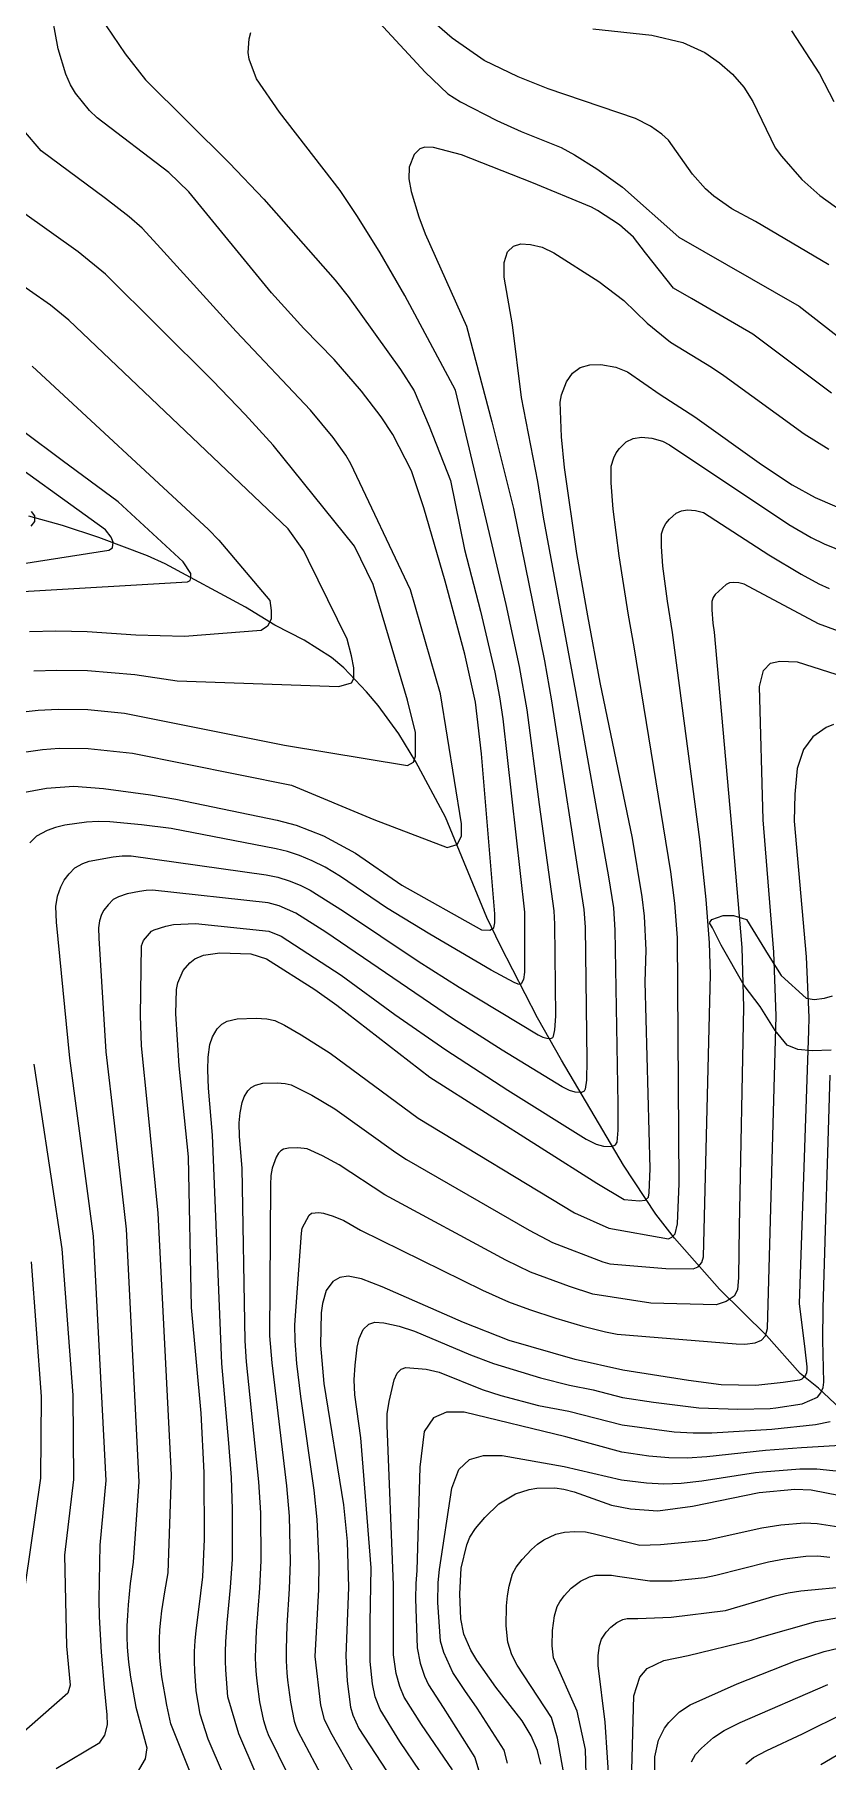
# Model space of a CAD drawing. Extents: x 197794 to 200030, y 561152 to 563931.
# Drawn here: x 198662.3 to 198847.1, y 562998.3 to 563400.7 of the extents above; entities that cross this region are included whole.
import ezdxf

# ---------------------------------------------------------------- set-up
doc = ezdxf.new("R2010")
doc.units = 0
for name, color, linetype in [('E0022112', 5, 'CONTINUOUS'), ('F0017111', 30, 'CONTINUOUS'), ('F0017114', 7, 'CONTINUOUS'), ('G0037213', 32, 'CONTINUOUS')]:
    doc.layers.add(name, color=color, linetype=linetype)

msp = doc.modelspace()

# ---------------------------------------------------------------- linework, layer by layer
at = {"layer": 'E0022112', "flags": 128}
msp.add_lwpolyline([(198867.722, 563064.004), (198844.99, 563085.3), (198840.74, 563088.76), (198832.92, 563097.6), (198821.94, 563108.4), (198811.44, 563120.24), (198807.1, 563125.84), (198799.55, 563137.3), (198785.09, 563161.69), (198779.51, 563171.58), (198770.87, 563188.32), (198767.71, 563194.94), (198758.07, 563218.3), (198751.2, 563231.26), (198747.2, 563237.74), (198742.42, 563244.32), (198739.71, 563247.51), (198734.37, 563253.14), (198731.52, 563255.54), (198725.18, 563259.53), (198718.33, 563263.05), (198711.45, 563267.24), (198692.78, 563277.36), (198688.64, 563279.19), (198677.31, 563283.52), (198668.83, 563286.3), (198661, 563288.42)], dxfattribs=at)
at = {"layer": 'F0017111'}
for points, elevation in [([(198847.39, 563346.99), (198830.34, 563357.11), (198824.81, 563360.02), (198820.63, 563363.04), (198818.68, 563364.73), (198815.67, 563368.11), (198810.04, 563376.03), (198808.54, 563377.46), (198805.9, 563379.32), (198802.39, 563381.08), (198781.99, 563388), (198775, 563390.8), (198767.07, 563394.62), (198759.67, 563399.84), (198753.18, 563405.38)], 330), ([(198679.04, 563402.66), (198683.41, 563396.2), (198688.15, 563390.09), (198707.76, 563370.66), (198715.76, 563362.29), (198732.41, 563343.4), (198735.4, 563339.62), (198747.64, 563322.66), (198750.79, 563317.63), (198754.31, 563309.44), (198759.22, 563296.75), (198762.53, 563280.7), (198766.26, 563266.33), (198769.6, 563252.08), (198770.69, 563246.36), (198771.42, 563241.23), (198776.49, 563196.18), (198776.5, 563182.21), (198776.24, 563180.53), (198775.76, 563179.47), (198775.55, 563179.38), (198775.06, 563179.4), (198774.06, 563179.81), (198768.73, 563182.7), (198754.46, 563191.05), (198744.36, 563197.23), (198733.6, 563204.5), (198730.01, 563206.65), (198727.03, 563208.14), (198724.08, 563209.37), (198721.25, 563210.31), (198718.66, 563210.97), (198694.17, 563215.66), (198687.21, 563216.57), (198679.88, 563217.28), (198677.15, 563217.36), (198674.45, 563217.2), (198669.41, 563216.49), (198667.18, 563215.96), (198665.23, 563215.22), (198662.79, 563213.9), (198661.26, 563212.35)], 330), ([(198667.388, 562996.678), (198677.532, 563002.76), (198678.707, 563004.463), (198679.321, 563006.863), (198679.278, 563009.176), (198678.63, 563015.57), (198677.942, 563023.791), (198677.67, 563027.904), (198677.486, 563032.02), (198677.408, 563036.19), (198677.42, 563040.363), (198677.592, 563048.714), (198679.03, 563063.782), (198676.07, 563120.714), (198672.359, 563148.741), (198670.53, 563162.21), (198667.45, 563193.9), (198667.3, 563197.55), (198667.68, 563199.93), (198668.43, 563202.14), (198669.2, 563203.65), (198670.37, 563205.14), (198671.71, 563206.52), (198673.54, 563207.52), (198675.01, 563208.07), (198680.61, 563209.11), (198682.74, 563209.32), (198684.82, 563209.29), (198716.27, 563204.88), (198719, 563204.33), (198721.69, 563203.51), (198724.25, 563202.47), (198726.59, 563201.31), (198734.31, 563196.41), (198751.75, 563184.82), (198761.26, 563178.73), (198779.68, 563167.65), (198780.81, 563167.07), (198781.67, 563166.83), (198782.65, 563166.8), (198783.08, 563166.97), (198783.26, 563167.31), (198783.59, 563168.82), (198783.78, 563171.97), (198783.6, 563193.4), (198783.42, 563196.51), (198779.96, 563221.31), (198777.1, 563243.35), (198775.37, 563253.43), (198772.19, 563267.87), (198768.37, 563284.42), (198760.43, 563317.81), (198748.65, 563339.84), (198742.87, 563349.78), (198737.61, 563358.26), (198733.52, 563364.36), (198719.41, 563382.55), (198714.08, 563390.35), (198712.37, 563394.89), (198712.14, 563396.46), (198712.35, 563399.62), (198712.73, 563401.11)], 335), ([(198742.6, 563403.49), (198753.37, 563391.93), (198758.61, 563386.84), (198761.6, 563385.02), (198770.08, 563380.6), (198775.7, 563378.05), (198785.01, 563374.34), (198788.16, 563372.61), (198793.34, 563369.38), (198799.34, 563365.07), (198812.48, 563353.44), (198840.48, 563337.4), (198854.36, 563326.61)], 335), ([(198838.75, 563401.56), (198845.23, 563391.49), (198848.56, 563385.09)], 320), ([(198656.45, 563232.98), (198664.15, 563234.12), (198668.05, 563234.38), (198674.84, 563234.34), (198685.17, 563233.23), (198722.17, 563225.81), (198741.4, 563217.79), (198758.46, 563211.27), (198760.8, 563211.93), (198761.81, 563213.94), (198761.81, 563216.78), (198756.95, 563247.05), (198749.93, 563271.29), (198735.99, 563300.67), (198734.85, 563302.69), (198731.93, 563306.76), (198726.64, 563313.16), (198709.3, 563331.46), (198690.9, 563351.75), (198687.43, 563355.56), (198684.36, 563358.17), (198678.88, 563362.45), (198663.89, 563373.54), (198659.71, 563378.38)], 320), ([(198848.01, 563317.11), (198829.69, 563330.89), (198815.41, 563339.16), (198811.26, 563341.56), (198804.71, 563349.79), (198801.9, 563353.49), (198798.62, 563356.29), (198793.5, 563359.67), (198792.08, 563360.48), (198778.2, 563366.21), (198761.78, 563372.62), (198755.32, 563374.33), (198753.28, 563374.4), (198752.13, 563374.03), (198750.77, 563372.72), (198749.63, 563369.75), (198749.54, 563367.02), (198750.11, 563364.12), (198751.88, 563358.22), (198753.37, 563354.23), (198762.97, 563332.73), (198768.92, 563310.42), (198773.91, 563290.25), (198781.14, 563254.77), (198782.77, 563245.47), (198790.36, 563196.85), (198790.62, 563192.7), (198791.05, 563161.73), (198790.95, 563157.1), (198790.66, 563154.98), (198790.39, 563154.48), (198789.75, 563154.21), (198788.28, 563154.26), (198787, 563154.62), (198785.29, 563155.49), (198771.3, 563164.06), (198759.7, 563171.42), (198730.21, 563191.52), (198723.18, 563195.98), (198719.3, 563197.64), (198716.75, 563198.36), (198689.77, 563201.29), (198688.33, 563201.27), (198686.76, 563201.02), (198683.94, 563200.44), (198681.85, 563199.81), (198680.64, 563199.14), (198679.49, 563197.92), (198678.46, 563196.63), (198677.95, 563195.63), (198677.45, 563194.15), (198677.19, 563192.56), (198677.29, 563190.13), (198678.9, 563163.63), (198680.844, 563147.077), (198683.651, 563122.367), (198686.646, 563063.493), (198685.277, 563044.792), (198684.642, 563039.826), (198684.361, 563037.344), (198684.124, 563034.865), (198683.944, 563032.387), (198683.837, 563029.912), (198683.817, 563027.44), (198683.899, 563024.972), (198684.024, 563023.216), (198684.202, 563021.463), (198684.681, 563017.96), (198685.279, 563014.462), (198685.935, 563010.966), (198688.495, 563001.542), (198688.118, 562998.993), (198686.267, 562995.756)], 340), ([(198658.99, 563242.81), (198663.15, 563243.26), (198667.8, 563243.47), (198674.75, 563243.41), (198683.32, 563242.6), (198720.54, 563235.07), (198749.26, 563230.34), (198750.6, 563231.18), (198751.1, 563232.52), (198751.1, 563234.52), (198751.1, 563238.03), (198749.26, 563245.56), (198741.2, 563272.55), (198736.86, 563281.5), (198717.95, 563305.03), (198711.39, 563312.17), (198703.89, 563319.97), (198678.89, 563344.85), (198672.48, 563350.02), (198652.67, 563364.1)], 315), ([(198662.14, 563252.4), (198667.55, 563252.56), (198674.65, 563252.47), (198685.68, 563251.56), (198695.56, 563250.11), (198733.2, 563248.76), (198736.21, 563249.59), (198736.72, 563250.6), (198736.72, 563253.1), (198736.21, 563255.95), (198735.21, 563259.79), (198726.17, 563278.1), (198725.05, 563280.4), (198721.46, 563285.53), (198670.34, 563334.14), (198666.07, 563337.59), (198641.46, 563354.67)], 310), ([(198698.872, 562995.106), (198694.116, 563007.114), (198693.172, 563011.491), (198692.734, 563013.681), (198692.337, 563015.871), (198691.995, 563018.062), (198691.721, 563020.255), (198691.53, 563022.449), (198691.435, 563024.645), (198691.445, 563026.841), (198691.551, 563029.039), (198691.739, 563031.238), (198691.995, 563033.439), (198692.659, 563037.844), (198693.432, 563042.251), (198694.26, 563065.145), (198691.138, 563126.087), (198688.72, 563150.477), (198687.27, 563165.06), (198687.04, 563172.15), (198687.21, 563188.37), (198687.72, 563189.61), (198689.56, 563191.77), (198690.17, 563192.1), (198692.92, 563192.93), (198694.72, 563193.29), (198699.83, 563193.55), (198716.91, 563191.78), (198719.76, 563190.64), (198733.75, 563181.55), (198746.31, 563172.37), (198758.14, 563164.1), (198772.59, 563154.74), (198790.91, 563143.33), (198793.18, 563142.17), (198794.89, 563141.69), (198796.85, 563141.62), (198797.71, 563141.98), (198798.07, 563142.65), (198798.3, 563145.38), (198798.33, 563151.48), (198797.64, 563191.99), (198797.29, 563197.18), (198796.16, 563204.46), (198788.45, 563247.59), (198780.94, 563288.19), (198779.57, 563296.53), (198775.84, 563316.09), (198773.73, 563333.05), (198771.74, 563344.12), (198771.73, 563347.55), (198772.53, 563350.06), (198773.93, 563351.32), (198775.68, 563351.88), (198777.93, 563351.78), (198780.63, 563351.1), (198783.37, 563349.82), (198793.82, 563343.09), (198799.64, 563338.73), (198805.11, 563333.41), (198810.49, 563328.97), (198820.11, 563323.14), (198822.95, 563321.24), (198841.67, 563307.62), (198847.43, 563304.04)], 345), ([(198661.8, 563323.43), (198702.89, 563285.36), (198705.28, 563282.86), (198717.15, 563268.82), (198717.48, 563266.48), (198717.48, 563264.47), (198716.64, 563262.8), (198715.14, 563261.8), (198697.27, 563260.4), (198685.93, 563260.71), (198674.56, 563261.54), (198667.29, 563261.65), (198661.14, 563261.54)], 305), ([(198656.77, 563276.93), (198679.62, 563280.52), (198680.46, 563281.05), (198680.68, 563282.42), (198680.15, 563283.59), (198678.88, 563285.28), (198651.2, 563305.16)], 295), ([(198717.79, 562986.544), (198709.925, 563004.819), (198707.393, 563013.4), (198707.029, 563017.57), (198706.899, 563019.656), (198706.831, 563021.742), (198706.842, 563023.974), (198706.925, 563026.207), (198707.208, 563030.675), (198708.01, 563038.84), (198708.44, 563045.44), (198708.47, 563057.09), (198708.2, 563064.49), (198707.61, 563072.51), (198705.97, 563091.02), (198703.77, 563144.25), (198702.87, 563155.22), (198702.7, 563159.44), (198702.8, 563162.41), (198703.15, 563165.4), (198703.77, 563167.17), (198704.87, 563169.02), (198705.94, 563170.1), (198707.24, 563170.82), (198709.57, 563171.39), (198713.96, 563171.53), (198716.49, 563171.35), (198718.3, 563170.96), (198720.58, 563169.89), (198724.48, 563167.64), (198731.25, 563163.34), (198751.73, 563148.21), (198788.18, 563126.12), (198796.19, 563122.61), (198810.04, 563120.12), (198810.81, 563120.5), (198811.58, 563121.27), (198812.15, 563123.57), (198812.57, 563132.96), (198812.15, 563190.19), (198811.53, 563198.33), (198810.6, 563205.63), (198802.04, 563258.02), (198800.71, 563265.4), (198798.56, 563279.23), (198797.13, 563290.09), (198796.72, 563296.2), (198796.71, 563300.12), (198797.3, 563302.02), (198797.87, 563303.18), (198798.64, 563304.25), (198800.23, 563305.78), (198801.83, 563306.55), (198803.74, 563306.84), (198806.18, 563306.64), (198808.68, 563305.96), (198810.26, 563305.11), (198838.14, 563286.52), (198843.32, 563283.5), (198846.37, 563282.03), (198851.28, 563280)], 355), ([(198661.51, 563286.13), (198662.36, 563287.19), (198662.36, 563288.56), (198661.62, 563289.52)], 290), ([(198726.119, 562985.772), (198716.838, 563004.536), (198716.349, 563005.762), (198715.756, 563007.805), (198714.847, 563012.221), (198714.262, 563016.414), (198714.036, 563018.514), (198713.889, 563020.617), (198713.839, 563022.656), (198713.863, 563024.698), (198714.036, 563028.788), (198714.85, 563038.69), (198715.16, 563045.14), (198715.04, 563056.29), (198714.62, 563063.52), (198711.74, 563091.41), (198711.37, 563096.34), (198710.71, 563136.58), (198710.1, 563143.96), (198710.03, 563147.15), (198710.26, 563149.47), (198710.72, 563151.83), (198711.18, 563153.16), (198712.01, 563154.55), (198712.82, 563155.36), (198713.79, 563155.9), (198715.54, 563156.33), (198718.83, 563156.43), (198720.72, 563156.29), (198722.09, 563156), (198726.97, 563153.54), (198732.29, 563150.36), (198746.53, 563140.18), (198749.03, 563138.62), (198777.58, 563122.12), (198783.04, 563119.22), (198794.74, 563114.73), (198796.42, 563114.3), (198809.47, 563113.21), (198815.8, 563113.11), (198816.95, 563113.59), (198817.81, 563114.55), (198818.2, 563115.89), (198819.82, 563181.68), (198819.64, 563189.09), (198818.83, 563199.14), (198817.35, 563213.1), (198810.97, 563261.37), (198809.84, 563268.68), (198808.76, 563276.83), (198808.46, 563281.41), (198808.45, 563284.34), (198808.89, 563285.77), (198809.41, 563286.71), (198810.29, 563287.72), (198811.87, 563289.14), (198813.07, 563289.72), (198814.5, 563289.94), (198816.33, 563289.79), (198818.21, 563289.28), (198833.44, 563279.45), (198840.96, 563274.93), (198845.08, 563272.71), (198847.49, 563271.61)], 360), ([(198857.31, 563258.87), (198845.03, 563263.37), (198827.73, 563272.6), (198826.48, 563272.93), (198825.26, 563273.04), (198824.3, 563272.89), (198823.51, 563272.51), (198820.96, 563270.24), (198820.48, 563269.52), (198820.18, 563268.57), (198820.19, 563266.61), (198820.4, 563263.56), (198820.71, 563261.4), (198825.04, 563212.59), (198827.13, 563187.99), (198827.5, 563174.05), (198826.54, 563122.97), (198826.35, 563111.08), (198826.16, 563108.21), (198825.39, 563106.77), (198823.48, 563105.52), (198821.18, 563104.76), (198805.93, 563105.14), (198792.42, 563107.24), (198786.98, 563108.98), (198777.89, 563112.31), (198772.13, 563115.12), (198743.94, 563130.33), (198733.34, 563137.37), (198729.46, 563139.45), (198725.87, 563141.05), (198723.7, 563141.33), (198721.5, 563141.26), (198720.34, 563140.97), (198719.69, 563140.62), (198719.15, 563140.08), (198718.6, 563139.15), (198718.29, 563138.26), (198717.71, 563136.53), (198717.35, 563134.86), (198717.33, 563132.7), (198717.1, 563097.51), (198717.61, 563091.23), (198721.04, 563062.55), (198721.62, 563055.49), (198721.89, 563044.85), (198721.69, 563038.54), (198721.09, 563030.025), (198720.945, 563024.506), (198720.968, 563021.752), (198721.105, 563019.006), (198721.262, 563017.291), (198721.464, 563015.58), (198721.942, 563012.161), (198722.8, 563007.732), (198723.207, 563006.556), (198723.712, 563005.392), (198734.239, 562985.541)], 365), ([(198741.788, 562986.747), (198731.346, 563005.121), (198729.918, 563008.098), (198729.02, 563011.492), (198727.74, 563022.81), (198728.54, 563038.39), (198728.62, 563044.55), (198728.19, 563054.69), (198727.46, 563061.58), (198724.37, 563083.33), (198723.48, 563091.04), (198723.08, 563096.34), (198723, 563100.1), (198724.57, 563121.43), (198724.68, 563122.58), (198726.3, 563125.6), (198726.89, 563126.05), (198728.57, 563126.23), (198729.65, 563126.09), (198731.94, 563125.36), (198734.38, 563124.39), (198738.31, 563122.1), (198766.68, 563108.12), (198772.74, 563105.4), (198777.64, 563103.6), (198783.8, 563101.59), (198790.11, 563099.74), (198795.41, 563098.44), (198798.08, 563097.88), (198825.82, 563095.67), (198827.85, 563095.56), (198830.27, 563095.85), (198831.73, 563096.52), (198832.69, 563097.53), (198833.1, 563099.19), (198835.12, 563172.07), (198834.62, 563186.89), (198832.11, 563217.75), (198831.23, 563248.77), (198832.16, 563252.49), (198833.86, 563254.19), (198836.03, 563254.65), (198840.06, 563254.5), (198854.66, 563249.88)], 370), ([(198662.16, 563160.78), (198663.569, 563151.653), (198668.701, 563117.732), (198671.26, 563083.697), (198671.415, 563064.071), (198669.313, 563046.417), (198669.752, 563025.19), (198670.619, 563016.157), (198670.101, 563014.22), (198652.139, 562998.604)], 330), ([(198752.15, 562996.02), (198747.47, 563003), (198742.85, 563010.43), (198741.73, 563013.4), (198741.11, 563016.43), (198740.51, 563021.61), (198740.55, 563030.72), (198740.74, 563043.49), (198738.39, 563073.73), (198736.93, 563083.72), (198736.78, 563087.25), (198737.01, 563090.64), (198737.54, 563094.84), (198737.99, 563096.91), (198738.94, 563098.96), (198740.21, 563100.2), (198741.65, 563100.69), (198743.7, 563100.55), (198747.26, 563099.79), (198750.88, 563098.58), (198763.95, 563093.06), (198769.27, 563091.04), (198780.2, 563087.73), (198786.96, 563086.02), (198792.48, 563084.91), (198799.35, 563083.13), (198806.53, 563082.03), (198817.16, 563080.73), (198826.19, 563080.43), (198833.76, 563080.54), (198835.11, 563080.69), (198841.19, 563081.69), (198844.76, 563083.25), (198845.57, 563084.22), (198846.09, 563085.48), (198846.24, 563086.74), (198846.02, 563096.47), (198846.08, 563104.03), (198847.76, 563158.23)], 380), ([(198759.71, 562996.38), (198752.51, 563006.95), (198748.49, 563013.31), (198747.47, 563015.82), (198746.63, 563018.85), (198745.98, 563023.21), (198745.94, 563039.48), (198744.51, 563076.58), (198744.51, 563079.33), (198744.99, 563082.17), (198746.13, 563087.28), (198746.85, 563088.82), (198747.79, 563089.75), (198748.88, 563090.12), (198753.56, 563089.73), (198756.64, 563089.04), (198766.66, 563085.01), (198770.95, 563083.58), (198779.77, 563081.26), (198786.85, 563079.98), (198799.26, 563076.75), (198811.37, 563075.14), (198815.77, 563074.87), (198820.17, 563074.91), (198834.16, 563075.76), (198844.31, 563076.87), (198847.73, 563077.54)], 385), ([(198852.71, 563072.13), (198841.04, 563071.44), (198832.63, 563070.75), (198818.98, 563069.3), (198814.39, 563069.01), (198810.17, 563069.07), (198805.46, 563069.5), (198799.18, 563070.37), (198786.11, 563073.96), (198762.46, 563079.68), (198758.32, 563079.68), (198755.26, 563078.42), (198753.1, 563075.18), (198752.1, 563066.9), (198751.39, 563042.82), (198751.16, 563039.78), (198751.12, 563036.26), (198751.45, 563024.8), (198752.16, 563021.27), (198753.22, 563018.25), (198754.13, 563016.19), (198757.55, 563010.9), (198764.91, 562999.29), (198768.17, 562988.34)], 390), ([(198772.5, 562997.97), (198771.79, 563000.98), (198765.5, 563010.79), (198762.59, 563014.85), (198759.77, 563019.06), (198757.68, 563023.7), (198756.92, 563026.4), (198756.33, 563035.38), (198756.39, 563040.07), (198756.7, 563043.08), (198759.57, 563062.03), (198761.19, 563066.35), (198763.71, 563068.69), (198766.95, 563069.59), (198771.27, 563069.59), (198785.71, 563067.07), (198799.09, 563063.99), (198804.92, 563063.23), (198808.97, 563063), (198813.01, 563063.15), (198817.8, 563063.7), (198830.37, 563065.66), (198832, 563065.84), (198840.67, 563066.54), (198844.61, 563066.54), (198854.37, 563065.47)], 395), ([(198785.6, 562995.93), (198784.19, 563003.8), (198782.82, 563008.55), (198774.79, 563020.78), (198773.58, 563023.2), (198772.63, 563026.15), (198772.25, 563029.91), (198772.31, 563034.6), (198772.53, 563036.93), (198772.93, 563039.17), (198773.74, 563042.08), (198774.57, 563043.59), (198775.96, 563045.42), (198778.15, 563047.73), (198779.52, 563048.93), (198780.99, 563049.95), (198783.81, 563051.28), (198785.81, 563051.79), (198788.21, 563051.92), (198790.72, 563051.84), (198792.52, 563051.48), (198803.4, 563048.71), (198808.21, 563048.9), (198818.84, 563049.9), (198831.81, 563052.81), (198836.21, 563053.48), (198841.73, 563053.93), (198844.67, 563053.79), (198853.76, 563052.38)], 405), ([(198790.95, 562992.39), (198790.68, 563001.13), (198788.81, 563010.06), (198783.24, 563022.49), (198782.96, 563025.31), (198783, 563028.83), (198783.47, 563032.26), (198784.08, 563034.44), (198784.7, 563035.57), (198785.74, 563036.95), (198787.38, 563038.68), (198789.52, 563040.34), (198791.63, 563041.34), (198793.13, 563041.72), (198796.81, 563041.76), (198798.16, 563041.49), (198805.71, 563040.45), (198810.9, 563040.45), (198818.5, 563041.23), (198821.08, 563041.71), (198833.35, 563044.88), (198837.07, 563045.55), (198842.05, 563046.16), (198844.89, 563046.26), (198847.67, 563045.93)], 410), ([(198796.41, 562991.04), (198795.29, 563007.51), (198793.67, 563020.72), (198793.7, 563023.06), (198794.01, 563025.35), (198794.42, 563026.8), (198795.53, 563028.47), (198796.62, 563029.63), (198798.04, 563030.74), (198799.45, 563031.4), (198800.45, 563031.65), (198802.9, 563031.68), (198810.71, 563031.99), (198823.31, 563033.51), (198834.88, 563036.95), (198837.93, 563037.62), (198840.9, 563038.08), (198852.5, 563039.18)], 415), ([(198801.53, 562996.34), (198801.97, 563013.6), (198803.34, 563018.01), (198805.11, 563019.98), (198808.94, 563021.84), (198814.63, 563023.02), (198829.3, 563026.61), (198831.25, 563027.24), (198844.38, 563030.97), (198855.39, 563032.93)], 420), ([(198815.43, 562998.29), (198816.38, 562999.94), (198817.77, 563001.45), (198820.58, 563003.95), (198823.03, 563005.58), (198826.78, 563007.44), (198847.16, 563016.31)], 430), ([(198828.09, 562997.83), (198829.9, 562999.23), (198832.97, 563000.89), (198841.32, 563004.79), (198851.32, 563009.79)], 435), ([(198845.55, 562997.63), (198853.09, 563002.09)], 440)]:
    msp.add_lwpolyline(points, dxfattribs=dict(at, elevation=elevation))
at = {"layer": 'F0017114'}
for points, elevation in [([(198659.19, 563223.98), (198665.09, 563225.06), (198671.51, 563225.52), (198678.35, 563225.04), (198689.35, 563223.53), (198695.23, 563222.53), (198718.86, 563217.66), (198723.25, 563216.44), (198729.69, 563214.02), (198737.15, 563209.95), (198747.9, 563202.46), (198766.45, 563192.08), (198768.45, 563191.97), (198769.33, 563192.53), (198769.56, 563193.74), (198769.56, 563195.85), (198766.45, 563233.05), (198765.05, 563245.16), (198762.61, 563256.31), (198758.05, 563273.28), (198753.06, 563290.36), (198750.18, 563299.05), (198745.8, 563307.45), (198743.1, 563311.58), (198738.5, 563317.61), (198732.15, 563324.96), (198725.05, 563332.2), (198717.55, 563340.49), (198698.28, 563364.04), (198693.65, 563368.49), (198676.92, 563381.27), (198675.1, 563382.97), (198671.85, 563386.97), (198670.67, 563388.93), (198669.61, 563391.41), (198667.82, 563397.31), (198665.87, 563407.89)], 325), ([(198792.45, 563402), (198806.2, 563400.5), (198813.39, 563398.81), (198818.53, 563396.44), (198821.95, 563394.1), (198824.99, 563391.4), (198827.59, 563388.36), (198829.68, 563385.09), (198834.91, 563374.3), (198836.36, 563372.29), (198841.16, 563366.87), (198845.35, 563363.19), (198854.52, 563356.54)], 325), ([(198709.687, 562987.46), (198702.778, 563003.51), (198700.886, 563009.389), (198699.949, 563014.834), (198699.665, 563019.418), (198699.596, 563021.708), (198699.614, 563023.995), (198699.752, 563026.435), (198699.989, 563028.872), (198700.63, 563033.741), (198701.51, 563041.37), (198701.91, 563050.1), (198701.87, 563065.69), (198701.13, 563079.46), (198698.87, 563104.11), (198698.21, 563139.21), (198696, 563160.43), (198695.26, 563172.54), (198695.43, 563178.17), (198695.72, 563179.76), (198696.98, 563182.59), (198698.48, 563184.39), (198699.66, 563185.3), (198701.72, 563186.18), (198705.49, 563186.73), (198712.69, 563186.53), (198716.35, 563185.31), (198727.64, 563178.15), (198732.78, 563174.5), (198754.42, 563157.8), (198793.33, 563133.03), (198799.72, 563129.3), (198803.29, 563128.94), (198804.62, 563129.12), (198805.43, 563129.83), (198805.52, 563130.82), (198805.78, 563136.52), (198804.62, 563179.97), (198804.84, 563187.34), (198804.48, 563195.25), (198803.96, 563199.77), (198801.65, 563213.46), (198794.12, 563249.71), (198791.23, 563265.21), (198788.72, 563279.78), (198785.85, 563299.78), (198785.15, 563306.95), (198784.83, 563315.05), (198785.11, 563316.74), (198786.3, 563319.79), (198787.7, 563321.77), (198789.49, 563323.07), (198791.69, 563323.69), (198794.27, 563323.79), (198797.79, 563323.19), (198800.52, 563322.11), (198808.13, 563316.81), (198816.2, 563311.58), (198831.73, 563300.47), (198838.9, 563295.78), (198844.22, 563292.81), (198857.78, 563287.01)], 350), ([(198659.62, 563270.87), (198697.98, 563273.16), (198698.58, 563273.49), (198698.77, 563274.07), (198698.74, 563275.07), (198696.95, 563277.84), (198681.81, 563291.79), (198668.76, 563301.41), (198659.84, 563308.08)], 300), ([(198848.51, 563239.94), (198846.78, 563239.23), (198843.66, 563237.02), (198841.54, 563234.1), (198840.04, 563229.69), (198839.5, 563223.67), (198839.38, 563217.4), (198842.11, 563185.79), (198842.78, 563171.67), (198842.71, 563168.53), (198840.5, 563105.01), (198841.82, 563094.41), (198842.33, 563090.26), (198842.28, 563089.57), (198842.22, 563088.9), (198841.98, 563088.35), (198841.72, 563087.96), (198841.47, 563087.68), (198841.1, 563087.39), (198840.6, 563087.21), (198840.08, 563087.08), (198836.81, 563086.61), (198830.4, 563085.9), (198822.37, 563086.09), (198814.72, 563087.1), (198799.43, 563089.51), (198788.33, 563092.02), (198772.92, 563096.38), (198762.27, 563100.61), (198743.36, 563108.92), (198738.55, 563110.77), (198735.42, 563111.41), (198733.44, 563111.13), (198731.8, 563110.17), (198730.28, 563108.03), (198729.42, 563105.05), (198729.14, 563102.85), (198728.93, 563095.36), (198729.76, 563086.36), (198734.35, 563058.16), (198735.19, 563049.62), (198735.49, 563038.89), (198734.88, 563022.99), (198735.2, 563017.02), (198735.98, 563010.98), (198736.5, 563009.1), (198737.9, 563005.99), (198746.96, 562992.1)], 375), ([(198659.059, 563031.478), (198663.799, 563064.361), (198663.923, 563083.335), (198661.577, 563114.728)], 325), ([(198780.27, 562997.75), (198779.54, 563000.9), (198778.04, 563004.28), (198775.93, 563007.79), (198769.85, 563015.66), (198765.41, 563021.94), (198764.01, 563024.24), (198762.4, 563028), (198761.63, 563031.61), (198761.46, 563037.4), (198761.77, 563043.34), (198763.03, 563048.83), (198763.79, 563050.6), (198765.09, 563052.62), (198767.27, 563055.17), (198770.55, 563058.39), (198774.39, 563060.72), (198777.59, 563061.71), (198779.4, 563061.99), (198783.58, 563062.06), (198785.67, 563061.79), (198788.09, 563061.15), (198796.81, 563058.04), (198801.21, 563057.17), (198807.55, 563056.75), (198815.69, 563057.83), (198831.16, 563061.04), (198839.53, 563061.78), (198843.28, 563061.62), (198856.46, 563059.09)], 400), ([(198806.87, 562995.14), (198806.86, 562999.42), (198807.75, 563003.27), (198809.15, 563006.1), (198810.12, 563007.42), (198812.63, 563009.87), (198815.09, 563011.52), (198826.08, 563016.46), (198839.65, 563021.76), (198846.37, 563023.93), (198860.04, 563027.21)], 425)]:
    msp.add_lwpolyline(points, dxfattribs=dict(at, elevation=elevation))
at = {"layer": 'G0037213', "flags": 128}
msp.add_lwpolyline([(198847.95, 563164.02), (198843.52, 563163.89), (198840.18, 563164.19), (198837.71, 563165.24), (198834.89, 563168.65), (198831.46, 563174.24), (198827.66, 563179.1), (198822.3, 563188.51), (198820.28, 563192.58), (198819.59, 563193.7), (198820.19, 563194.49), (198822.82, 563195.4), (198825.21, 563195.43), (198828.23, 563194.5), (198833.27, 563186.25), (198836.29, 563181.45), (198842.16, 563176.13), (198844.04, 563175.82), (198846.38, 563176.13), (198848.25, 563176.73)], dxfattribs=at)

doc.saveas('drawing.dxf')
